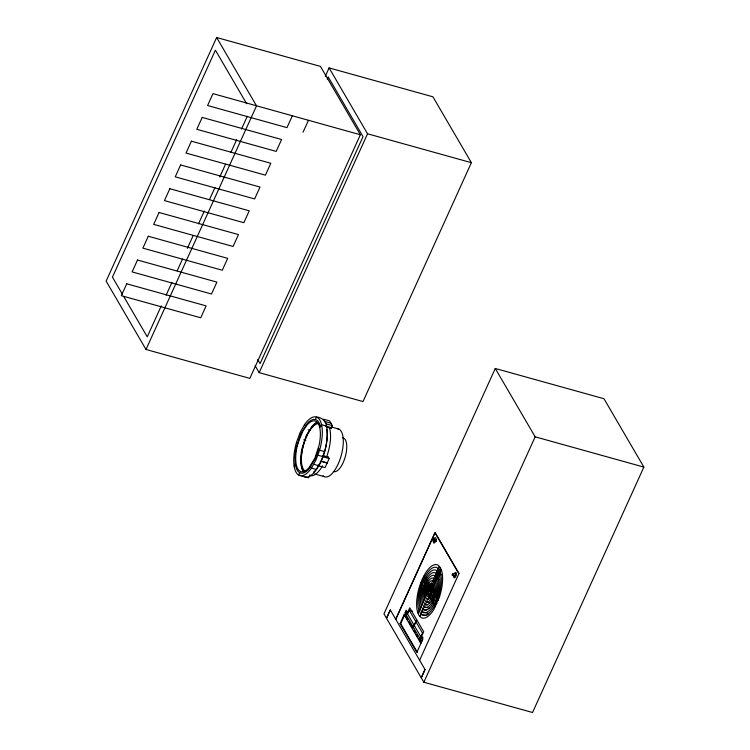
<?xml version="1.0" encoding="UTF-8"?>
<svg xmlns="http://www.w3.org/2000/svg" width="750" height="750" viewBox="0 0 750 750"><rect width="100%" height="100%" fill="white"/><g stroke="black" fill="none" stroke-linecap="round" stroke-linejoin="round"><path stroke-width="1.12" d="M318.806 448.894L315.3 458.775L308.925 469.031A27.75 11.1 -74.4 0 1 300.356 472.978L298.641 471.956A27.75 11.1 -74.4 0 1 295.378 464.447L295.031 460.725A27.75 11.1 -74.4 0 1 296.325 447.431L300.759 433.847L307.144 423.591A27.75 11.1 -74.4 0 1 313.762 419.428L315.703 419.644A27.75 11.1 -74.4 0 1 319.941 424.997L320.419 427.059L321.497 424.678L326.512 426.075M296.475 442.406L300.056 432.638L304.594 424.519A30.441 12.178 -74.4 0 1 321.094 422.934L321.9 426.422A30.441 12.178 -74.4 0 1 319.584 450.216L316.003 459.984L311.466 468.103A30.441 12.178 -74.4 0 1 299.616 475.556L297.741 474.431A30.441 12.178 -74.4 0 1 296.475 442.406L297.253 443.728M302.747 475.828L304.622 476.953A30.441 12.178 -74.4 0 0 316.481 469.491L321.019 461.381L324.591 451.613A30.441 12.178 -74.4 0 0 326.916 427.809C326.531 422.081 322.472 417.197 316.444 417.066L315.3 419.597M423.872 576.075L433.753 592.987L430.95 599.156A11.072 4.425 -74.4 0 1 426.825 602.072L426.141 601.809A11.072 4.425 -74.4 0 1 424.716 599.363L424.491 598.078A11.072 4.425 -74.4 0 1 425.466 589.753L428.259 583.575A11.072 4.425 -74.4 0 1 432.394 580.669L432.731 580.8A8.306 3.319 -74.4 0 1 433.903 581.897A8.306 3.319 -74.4 0 1 434.606 584.016L434.719 584.663A11.072 4.425 -74.4 0 1 433.753 592.987L438.131 600.506M422.353 578.944L419.812 585.516A27.675 11.072 -74.4 0 0 417.319 611.109L418.828 615.141L421.069 617.541A27.675 11.072 -74.4 0 0 433.819 609.525L439.397 597.225A27.675 11.072 -74.4 0 0 441.9 571.631L440.391 567.6L438.141 565.191A27.675 11.072 -74.4 0 0 425.391 573.216L422.353 578.944L436.856 603.797M216.647 37.5L106.134 281.128L146.016 349.481L249.844 378.384L360.356 134.766L320.475 66.403L216.647 37.5L256.528 105.862L146.016 349.481M161.269 305.906L147.253 336.816L123.656 296.372M166.106 295.256L171.9 282.469M177.225 270.741L182.541 259.022M187.369 248.363L193.172 235.575M198.488 223.856L204.291 211.069M209.606 199.341L214.931 187.622M219.759 176.962L225.562 164.175M230.878 152.456L236.681 139.669M241.519 129.009L247.312 116.222M292.369 115.744L286.978 127.631L207.581 105.525L212.972 93.637L360.356 134.766M325.247 76.444L329.109 67.912L432.938 96.816L471.375 162.684L363.019 401.559L259.191 372.656L255.113 365.672M303.047 132.197L308.438 120.309M327.262 79.088L328.228 76.959L363.038 136.613L260.072 363.609L257.709 359.559M259.191 372.656L367.547 133.781L329.109 67.912M294.159 466.2L295.303 463.669M299.756 472.613L298.678 474.994L308.597 477.797L309.919 474.881M332.391 425.634L326.288 423.938L323.512 419.184L329.625 420.891L332.391 425.634L331.069 428.55L326.184 426.694M318.956 465.919L323.072 456.834L329.184 458.541L325.059 467.616L318.956 465.919L318.412 464.981M495.272 368.466L383.953 613.875L386.484 618.225L390.262 609.909L425.062 669.572L421.294 677.888L423.834 682.238L532.547 712.5L643.866 467.091L603.984 398.738L495.272 368.466L535.153 436.828L643.866 467.091M390.338 610.031L386.559 618.356L421.219 677.766L424.997 669.441M395.7 619.228L435.056 532.472L458.981 573.488L419.625 660.244M395.775 619.359L435.019 532.837L458.878 573.731M420.45 639.469L421.688 636.741L422.953 638.916L416.869 652.341L400.078 623.569L404.119 614.653L404.738 614.831L400.688 623.738L417.478 652.509M405.253 613.434L406.116 611.531L422.25 639.188L421.388 641.091M406.2 615.047L407.438 612.319L406.172 610.144L404.934 612.872L421.716 641.644M406.341 615.3L409.744 607.809L416.616 619.584L413.212 627.075M407.569 614.016L409.237 610.331L412.584 611.269M418.069 613.125L439.266 566.4M429.609 591.366L440.391 567.6M413.438 627.45L416.831 619.959L423.703 631.734L420.3 639.225M419.944 616.341L441.141 569.616M427.444 614.981L428.166 613.378L422.062 611.672A16.453 6.581 -74.4 0 1 420.188 608.456L419.822 607.359A22.134 8.859 -74.4 0 1 422.466 584.691L425.306 578.428A22.134 8.859 -74.4 0 1 436.547 570.497L439.387 575.381A22.134 8.859 -74.4 0 1 436.744 598.05L433.903 604.303A22.134 8.859 -74.4 0 1 422.672 612.244L422.062 611.672M455.184 575.184L455.587 574.294M423.834 682.238L535.153 436.828M323.334 455.831L328.294 457.013L329.184 458.541M322.528 455.897L328.472 457.322M367.547 133.781L471.375 162.684M324.825 421.434L331.003 423.263M331.256 426.966L338.822 429.075M308.137 429.769L310.172 430.341M324.591 451.613L319.584 450.216L318.384 448.163M317.944 455.231L322.95 456.628M321.122 461.137L327.234 462.844M321.019 461.381L327.122 463.078M313.828 464.316L318.834 465.712M316.481 469.491L311.466 468.103L310.697 466.772M314.672 473.972L324.394 476.672M439.022 574.275L441.066 574.847M436.847 579.084L438.881 579.647M424.556 577.238L426.591 577.809M426.019 579.759L428.053 580.322M427.509 582.309L429.544 582.881M429.047 584.944L431.081 585.506M432.178 589.369L434.213 589.931M432.103 590.175L434.137 590.747M433.753 592.987L435.787 593.55M435.234 595.556L437.269 596.119M436.725 598.106L438.759 598.669M426.478 601.941L429.534 602.784M425.344 604.444L427.378 605.006M424.237 606.872L424.406 607.022A16.603 6.647 -74.4 0 0 431.616 603.056L435.825 593.794A16.603 6.647 -74.4 0 0 436.941 579.375L434.812 575.709A16.603 6.647 -74.4 0 0 427.594 579.684L423.394 588.947A16.603 6.647 -74.4 0 0 422.269 603.366L422.362 603.656A15.084 6.038 -74.4 0 0 424.237 606.872L429.328 608.288M423.15 609.272L423.534 609.637A19.369 7.753 -74.4 0 0 431.953 604.997L436.856 594.197A19.369 7.753 -74.4 0 0 438.169 577.378L435.675 573.103A19.369 7.753 -74.4 0 0 427.256 577.734L422.353 588.544A19.369 7.753 -74.4 0 0 421.041 605.363L421.275 606.056A15.769 6.309 -74.4 0 0 423.15 609.272L426.206 610.125M420.975 614.081L426.066 615.497M400.078 623.569L400.688 623.738M423.038 637.322L420.806 636.703L422.475 633.019L409.237 610.331M420.272 642.337L420.881 642.516M303.731 439.819L305.822 440.475M325.472 425.719L331.341 427.959M428.166 613.378L428.775 613.941M246.675 103.763L215.409 50.166L112.444 277.153L122.475 294.347M421.078 582.225L435.338 606.666M304.594 424.519L305.363 425.85M405.309 615.816L407.616 619.772M408.769 621.75L412.809 628.669M413.962 630.647L415.116 632.625M416.269 634.603L417.422 636.581M418.575 638.559L420.309 641.522M404.119 614.653L420.909 643.425M326.634 429.244A27.675 11.072 -74.4 0 1 322.987 456.572M318.675 465.647A27.675 11.072 -74.4 0 1 316.378 469.031M315.028 470.663A27.675 11.072 -74.4 0 1 313.669 472.041M302.991 471.094A27.675 11.072 -74.4 0 1 303.506 444.928A27.675 11.072 -74.4 0 1 316.631 422.419M342.703 437.925A17.428 6.975 -74.4 0 1 345.291 456.684A17.428 6.975 -74.4 0 1 333.384 471.403M305.831 471.506A24.9 9.966 -74.4 0 1 303.3 445.556A24.9 9.966 -74.4 0 1 318.722 423.562M329.344 427.434A27.675 11.072 -74.4 0 1 326.409 457.519M322.566 465.787A27.675 11.072 -74.4 0 1 309.544 475.406M337.294 428.738A24.9 9.966 -74.4 0 1 340.172 429.994L341.306 431.484A24.9 9.966 -74.4 0 1 338.878 462.347A24.9 9.966 -74.4 0 1 323.044 475.753M304.144 471.994A26.287 10.519 -74.4 0 1 301.059 464.887L300.722 461.353A26.287 10.519 -74.4 0 1 301.95 448.772L306.15 435.9L312.197 426.188A26.287 10.519 -74.4 0 1 316.453 422.822M436.519 571.106A24.9 9.966 -74.4 0 1 438.431 569.756M433.706 539.738A2.841 1.134 -74.4 0 1 435.928 538.162A2.841 1.134 -74.4 0 1 434.681 542.775A2.841 1.134 -74.4 0 1 433.509 540.45M454.266 573.862A2.841 1.134 -74.4 0 1 456.272 573.113A2.841 1.134 -74.4 0 1 455.1 577.463A2.841 1.134 -74.4 0 1 453.703 575.962M455.297 574.097A1.172 0.469 -74.4 0 1 455.728 574.847A1.172 0.469 -74.4 0 1 455.081 576.272A1.172 0.469 -74.4 0 1 454.65 575.531M436.041 539.587A1.172 0.469 -74.4 0 1 436.172 539.541M427.041 593.184L427.003 593.991A5.531 2.212 -74.4 0 0 428.597 596.709L429.422 596.25A5.531 2.212 -74.4 0 0 432.075 590.409L432.206 588.75A5.531 2.212 -74.4 0 0 431.878 586.838L431.634 586.425A5.531 2.212 -74.4 0 0 430.622 586.031L429.788 586.491A5.531 2.212 -74.4 0 0 427.134 592.331L427.041 593.184M298.059 442.941L296.944 447.375A26.287 10.519 -74.4 0 0 295.716 459.966L296.053 463.491A26.287 10.519 -74.4 0 0 299.137 470.597L300.759 471.572A26.287 10.519 -74.4 0 0 308.878 467.822L314.916 458.119L319.116 445.247A26.287 10.519 -74.4 0 0 320.016 429.131L319.312 426.122A26.287 10.519 -74.4 0 0 315.3 421.05L313.453 420.853A26.287 10.519 -74.4 0 0 307.191 424.8L303.028 430.763L298.059 442.941M426.497 590.156L426.15 591.487A8.297 3.319 -74.4 0 0 425.709 595.303L425.766 596.4A8.297 3.319 -74.4 0 0 427.519 599.4L428.091 599.381A8.297 3.319 -74.4 0 0 429.975 598.041L433.059 591.253A8.297 3.319 -74.4 0 0 433.5 587.438L433.012 584.569L431.128 583.359A8.297 3.319 -74.4 0 0 429.234 584.7L426.497 590.156M425.138 587.194L424.425 589.35A13.838 5.531 -74.4 0 0 423.216 599.756L423.488 601.359A13.838 5.531 -74.4 0 0 425.269 604.416L426.122 604.744A13.838 5.531 -74.4 0 0 431.288 601.106L434.784 593.391A13.838 5.531 -74.4 0 0 436.003 582.984L435.281 580.041L433.087 577.987A13.838 5.531 -74.4 0 0 427.931 581.634L425.138 587.194M423.075 580.181L421.575 583.856A24.9 9.966 -74.4 0 0 418.594 609.356L420.478 613.612L421.8 614.85A24.9 9.966 -74.4 0 0 434.447 605.925L437.644 598.884A24.9 9.966 -74.4 0 0 440.616 573.375L439.819 570.975L437.409 567.881A24.9 9.966 -74.4 0 0 424.762 576.816L423.075 580.181M126.722 283.791L121.331 295.678L200.728 317.775L206.119 305.887L126.722 283.791M137.503 260.025L132.112 271.903L211.509 294.009L216.9 282.122L137.503 260.025M148.284 236.25L142.894 248.138L222.291 270.244L227.681 258.356L148.284 236.25M159.066 212.484L153.675 224.372L233.072 246.469L238.463 234.591L159.066 212.484M169.847 188.719L164.456 200.597L243.853 222.703L249.244 210.816L169.847 188.719M180.628 164.944L175.237 176.831L254.634 198.938L260.025 187.05L180.628 164.944M191.409 141.178L186.019 153.066L265.416 175.162L270.806 163.284L191.409 141.178M202.191 117.412L196.8 129.291L276.197 151.397L281.588 139.509L202.191 117.412M428.972 589.931L428.794 590.325A2.766 1.106 -74.4 0 0 428.531 593.747A2.766 1.106 -74.4 0 0 430.238 592.8L430.416 592.416A2.766 1.106 -74.4 0 0 430.688 588.994A2.766 1.106 -74.4 0 0 428.972 589.931M436.238 541.209L434.231 541.275L433.8 540.525L436.238 541.209M455.494 575.719L453.488 575.784L453.056 575.034L455.494 575.719M452.925 575.278A1.172 0.469 -74.4 0 0 453.103 573.394A1.172 0.469 -74.4 0 0 452.203 574.847A1.172 0.469 -74.4 0 0 452.925 575.278M433.669 540.769A1.172 0.469 -74.4 0 0 433.847 538.884A1.172 0.469 -74.4 0 0 432.947 540.337A1.172 0.469 -74.4 0 0 433.669 540.769"/></g></svg>
